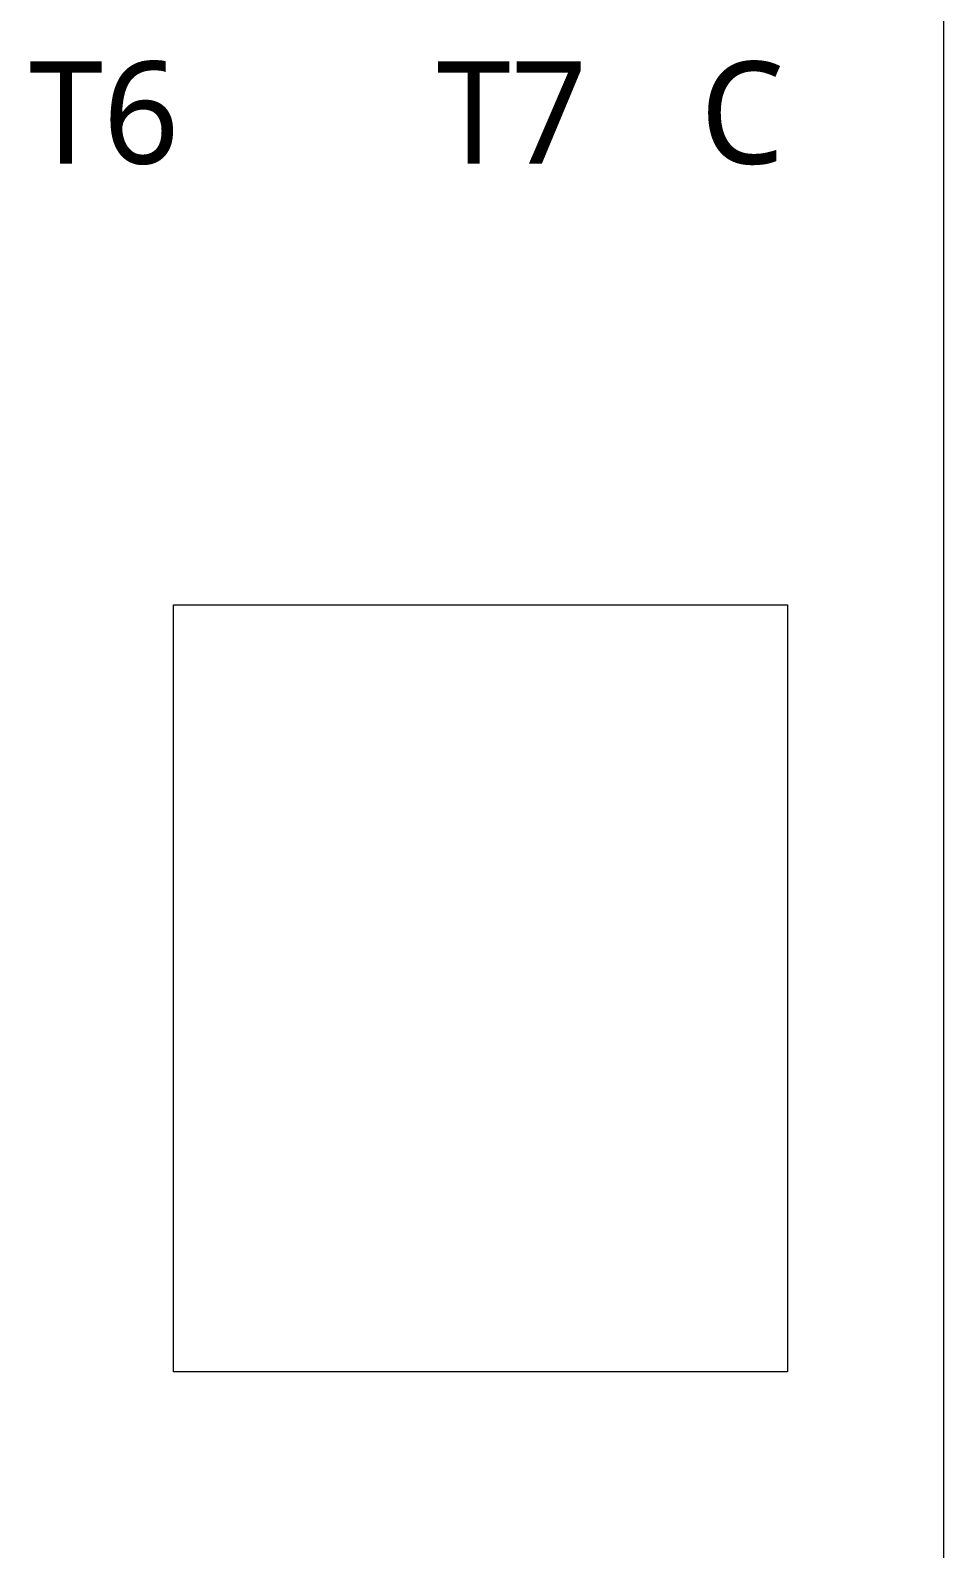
# Model space of a CAD drawing. Header units: millimetres. Extents: x 35.02 to 42.05, y 15.38 to 24.94.
# Drawn here: x 40.266 to 42.051, y 19.174 to 22.143 of the extents above; entities that cross this region are included whole.
import ezdxf

# ---------------------------------------------------------------- set-up
doc = ezdxf.new("R2010")
doc.units = ezdxf.units.MM
doc.header["$LTSCALE"] = 20
doc.layers.get('0').update_dxf_attribs({"lineweight": 5})
doc.layers.add('Smart box Ultra', color=7, linetype='Continuous', lineweight=5)
doc.styles.add('@Malgun Gothic', font='malgun.ttf')

msp = doc.modelspace()

# ---------------------------------------------------------------- linework, layer by layer
at = {"layer": 'Smart box Ultra', "color": 7, "lineweight": 15}
msp.add_line((42.0511, 24.3831), (42.0511, 15.3831), dxfattribs=at)
msp.add_line((42.0511, 24.3831), (42.0511, 15.3831), dxfattribs=at)
at = {"layer": 'Smart box Ultra', "color": 7, "lineweight": 15, "flags": 128}
msp.add_lwpolyline([(41.7456, 19.5195), (40.5456, 19.5195), (40.5456, 20.2695), (40.5456, 21.0195), (41.7456, 21.0195)], close=True, dxfattribs=at)

# ---------------------------------------------------------------- texts
at = {"char_height": 0.2, "attachment_point": 7, "line_spacing_factor": 1.004011, "style": '@Malgun Gothic'}
for s, insert in [('T6', (40.2634, 21.8793)), ('T7', (41.0603, 21.8823)), ('C', (41.5749, 21.8792))]:
    msp.add_mtext(s, dxfattribs=dict(at, insert=insert))

doc.saveas('drawing.dxf')
